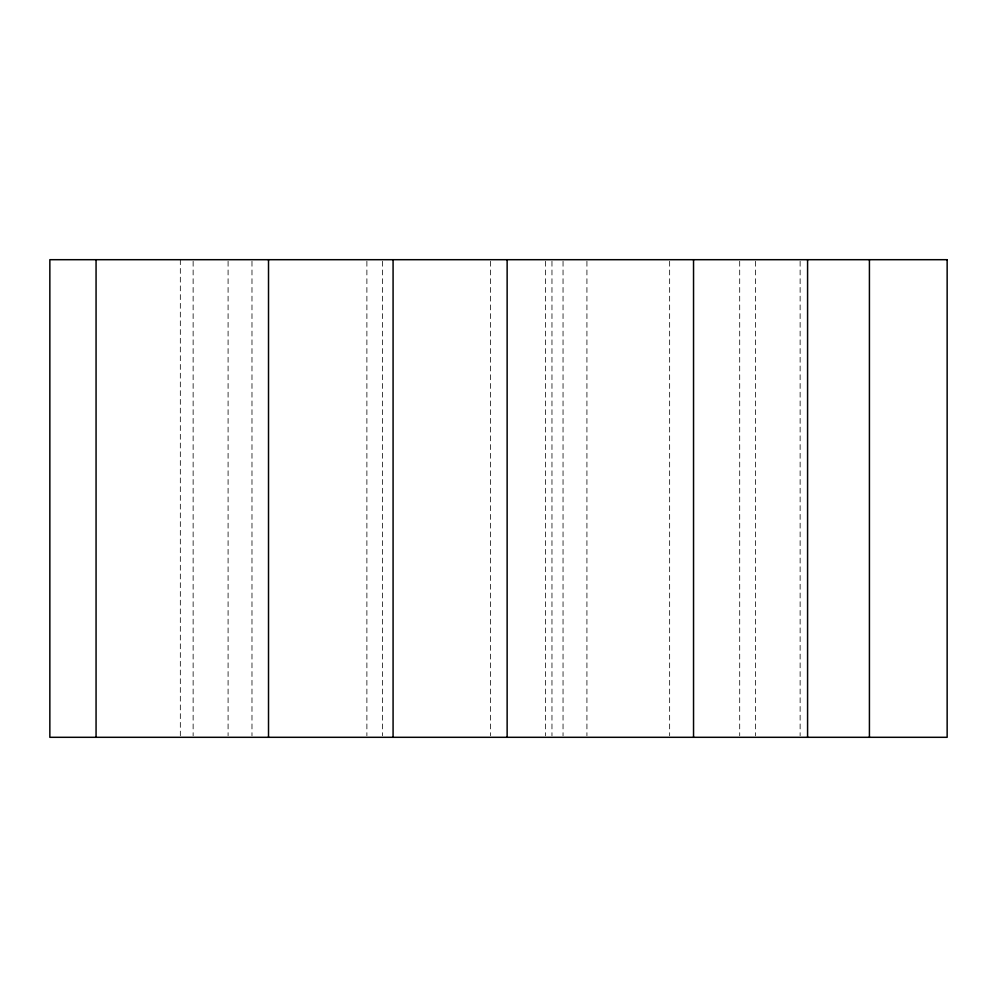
<?xml version="1.0" encoding="UTF-8"?>
<svg xmlns="http://www.w3.org/2000/svg" width="997" height="997" viewBox="0 0 997 997"><rect width="100%" height="100%" fill="white"/><g stroke="black" fill="none" stroke-linecap="round" stroke-linejoin="round"><path stroke-width="0.75" stroke-dasharray="4.99 3.74" d="M800.13 261.251L800.13 735.749M755.377 261.251L755.377 735.749M739.699 261.251L739.699 735.749M669.648 261.251L669.648 735.749M586.921 261.251L586.921 735.749M563.043 261.251L563.043 735.749M551.964 261.251L551.964 735.749M545.558 261.251L545.558 735.749M490.549 261.251L490.549 735.749M382.561 261.251L382.561 735.749M366.884 261.251L366.884 735.749M251.979 261.251L251.979 735.749M228.089 261.251L228.089 735.749M193.131 261.251L193.131 735.749M180.332 259.694L180.332 735.749"/><path stroke-width="1.5" d="M869.421 259.694L869.421 737.306M807.582 259.694L807.582 737.306M693.538 259.694L693.538 737.306M507.137 259.694L507.137 737.306M393.08 259.694L393.08 737.306M268.517 259.694L268.517 737.306M96.061 259.694L96.061 737.306M947.15 259.694L49.85 259.694L49.85 737.306L947.15 737.306L947.15 259.694"/></g></svg>
